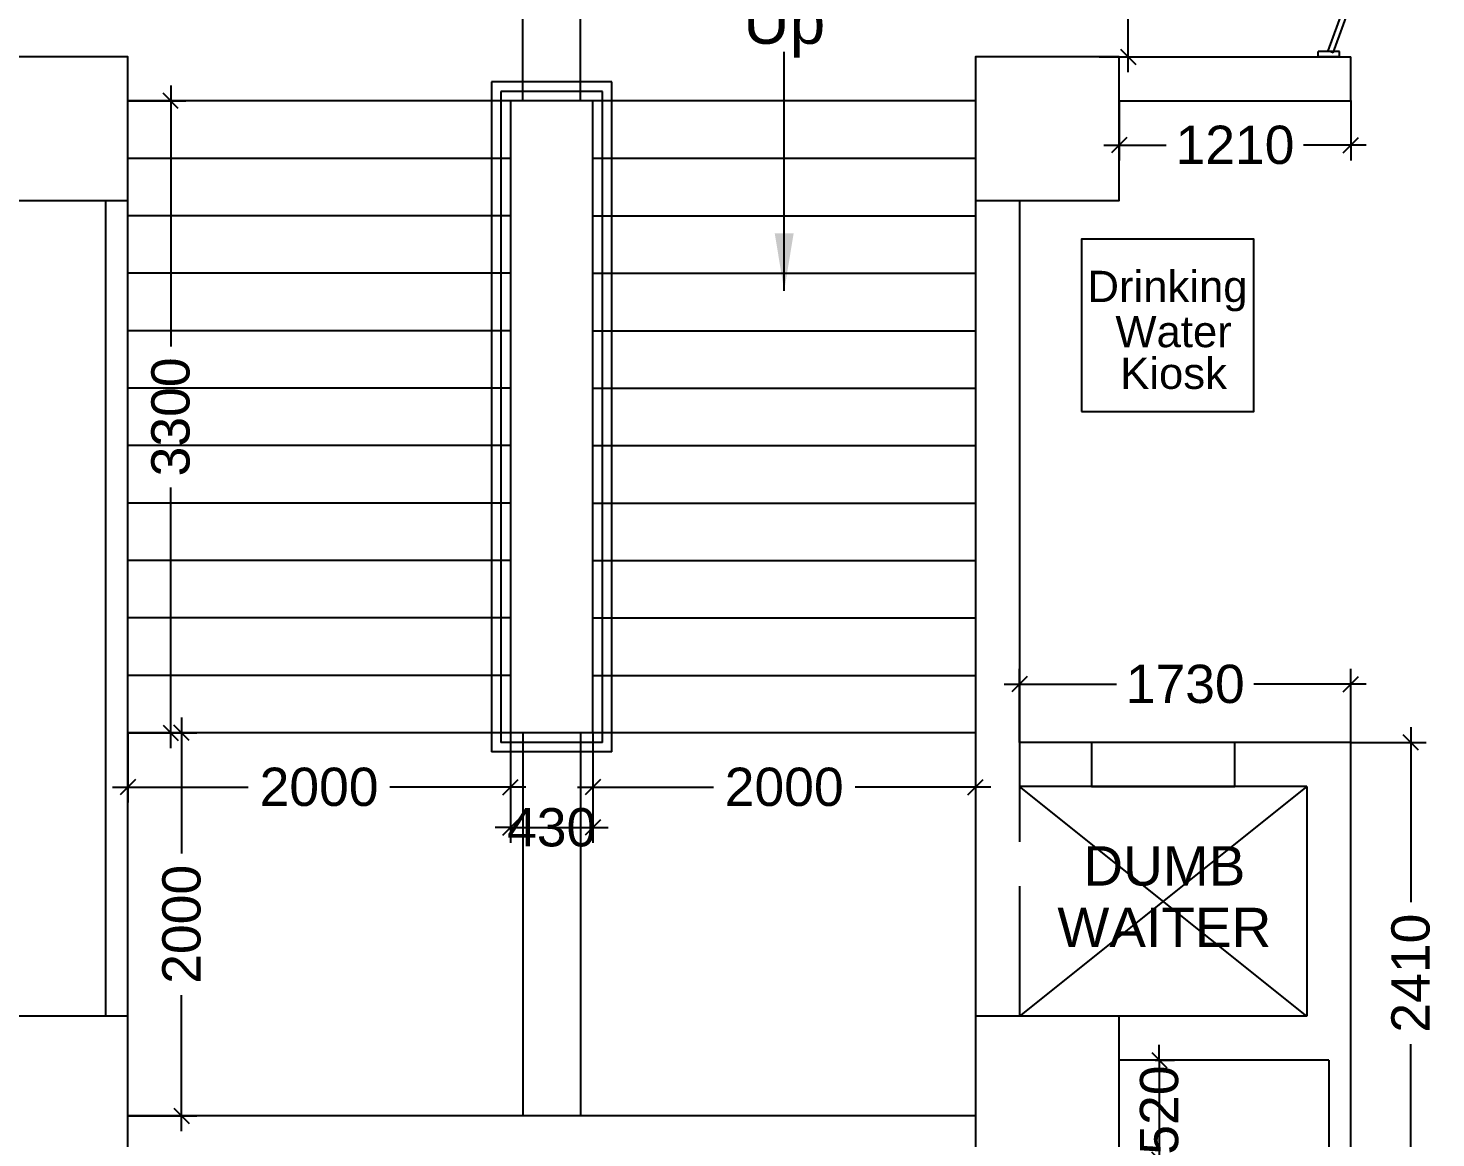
# Model space of a CAD drawing. Extents: x 7897917 to 8423973, y -6487334 to -6173396.
# Drawn here: x 7919004 to 7926358, y -6358970 to -6353175 of the extents above; entities that cross this region are included whole.
import ezdxf
from ezdxf.enums import TextEntityAlignment as Align

# ---------------------------------------------------------------- set-up
doc = ezdxf.new("R2010")
doc.units = 0
doc.header["$LTSCALE"] = 600
doc.header["$MEASUREMENT"] = 0
doc.header["$PDMODE"] = 35
doc.linetypes.add('DASHED', pattern=[0.75, 0.5, -0.25])
doc.layers.get('0').update_dxf_attribs({"linetype": 'CONTINUOUS'})
doc.layers.get('Defpoints').update_dxf_attribs({"linetype": 'CONTINUOUS'})
for name, color, linetype in [('DIM', 8, 'CONTINUOUS'), ('DOOR', 32, 'CONTINUOUS'), ('Duct', 8, 'CONTINUOUS'), ('Fire Door', 10, 'CONTINUOUS'), ('LA-column', 3, 'CONTINUOUS'), ('Railing', 21, 'CONTINUOUS'), ('Stairscase', 7, 'CONTINUOUS'), ('TEXT', 6, 'CONTINUOUS'), ('Walls', 7, 'CONTINUOUS'), ('Working Dim', 5, 'CONTINUOUS')]:
    doc.layers.add(name, color=color, linetype=linetype)
doc.styles.add('ari', font='arial.ttf')
doc.styles.add('ARIAL', font='arial.ttf')
doc.styles.get("Standard").update_dxf_attribs({"font": 'romans.shx'})
doc.dimstyles.new('int. dim', dxfattribs={"dimtxt": 450, "dimasz": 80, "dimexe": 80, "dimexo": 0, "dimgap": 70, "dimtad": 0, "dimdec": 0, "dimzin": 12, "dimdsep": 46, "dimtxsty": 'ari', "dimblk": 'OBLIQUE', "dimcen": 2, "dimdle": 80, "dimclrd": 256, "dimclre": 256, "dimclrt": 6, "dimadec": 0, "dimazin": 0, "dimtfac": 1, "dimtdec": 0, "dimtix": 1, "dimtmove": 2, "dimatfit": 3, "dimfxl": 1, "dimtolj": 1, "dimtzin": 0, "dimlwd": -1, "dimlwe": -1, "dimarcsym": 0})
doc.dimstyles.new('STANDARD$0', dxfattribs={"dimscale": 0, "dimtxt": 150, "dimasz": 125, "dimexe": 0.75, "dimexo": 1, "dimgap": 25, "dimtad": 1, "dimdec": 0, "dimdsep": 46, "dimtxsty": 'Standard', "dimblk1": 'DOT', "dimblk2": 'DOT', "dimsah": 1, "dimcen": 2.5, "dimclrd": 1, "dimclre": 1, "dimclrt": 3, "dimadec": 0, "dimazin": 0, "dimtfac": 1, "dimtdec": 0, "dimtmove": 0, "dimatfit": 3, "dimldrblk": 'DOT', "dimfxl": 1, "dimtolj": 1, "dimtzin": 0, "dimarcsym": 0})

# ---------------------------------------------------------------- blocks, each defined once
blk = doc.blocks.new('_Oblique')
at = {"color": 0, "linetype": 'ByBlock', "lineweight": -2}
blk.add_line((-0.5, -0.5), (0.5, 0.5), dxfattribs=at)
blk = doc.blocks.new('*D264')
at = {"layer": 'Defpoints', "color": 0, "transparency": 16777216}
for p in [(7916265.8, -6337015.4), (7919293.9, -6337015.4, 2.7), (7918773.9, -6373455.6, -1)]:
    blk.add_point(p, dxfattribs=at)
at = {"layer": 'DIM', "color": 8, "transparency": 16777216}
for p, q in [((7916265.8, -6336715.4), (7916265.8, -6353542.9)), ((7919293.9, -6337015.4), (7915965.8, -6337015.4)), ((7916265.8, -6373755.6), (7916265.8, -6356928.1)), ((7918773.9, -6373455.6), (7915965.8, -6373455.6))]:
    blk.add_line(p, q, dxfattribs=at)
at = {"layer": 'DIM', "color": 8, "transparency": 16777216, "xscale": 300, "yscale": 300, "zscale": 300}
for p, rotation in [((7916265.8, -6337015.4), 90), ((7916265.8, -6373455.6), 270)]:
    blk.add_blockref('_Oblique', p, dxfattribs=dict(at, rotation=rotation))
at = {"layer": 'DIM', "color": 7, "transparency": 16777216, "insert": (7916265.8, -6355235.5), "char_height": 750, "attachment_point": 5, "rotation": 90, "style": 'ari'}
blk.add_mtext('\\A1;36.44m', dxfattribs=at)
blk = doc.blocks.new('*D893')
at = {"layer": 'Defpoints', "color": 0, "transparency": 16777216}
for p in [(7921953.9, -6356855.5, -5.5), (7923953.9, -6356855.5, 1.4), (7923953.9, -6357138.7)]:
    blk.add_point(p, dxfattribs=at)
at = {"layer": 'Working Dim', "transparency": 16777216}
for p, q in [((7921953.9, -6356855.5), (7921953.9, -6357218.7)), ((7923953.9, -6356855.5), (7923953.9, -6357218.7)), ((7921873.9, -6357138.7), (7922583.9, -6357138.7)), ((7924033.9, -6357138.7), (7923323.9, -6357138.7))]:
    blk.add_line(p, q, dxfattribs=at)
at = {"layer": 'Working Dim', "transparency": 16777216, "xscale": 80, "yscale": 80, "zscale": 80, "rotation": 180}
blk.add_blockref('_Oblique', (7921953.9, -6357138.7), dxfattribs=at)
at = {"layer": 'Working Dim', "transparency": 16777216, "xscale": 80, "yscale": 80, "zscale": 80}
blk.add_blockref('_Oblique', (7923953.9, -6357138.7), dxfattribs=at)
at = {"layer": 'Working Dim', "color": 6, "transparency": 16777216, "insert": (7922953.9, -6357138.7), "char_height": 200, "attachment_point": 5, "style": 'ari'}
blk.add_mtext('\\A1;2000', dxfattribs=at)
blk = doc.blocks.new('*D894')
at = {"layer": 'Defpoints', "color": 0, "transparency": 16777216}
for p in [(7919523.9, -6356855.5, 1.4), (7921523.9, -6356855.5), (7921523.9, -6357138.7)]:
    blk.add_point(p, dxfattribs=at)
at = {"layer": 'Working Dim', "transparency": 16777216}
for p, q in [((7919523.9, -6356855.5), (7919523.9, -6357218.7)), ((7921523.9, -6356855.5), (7921523.9, -6357218.7)), ((7919443.9, -6357138.7), (7920153.9, -6357138.7)), ((7921603.9, -6357138.7), (7920893.9, -6357138.7))]:
    blk.add_line(p, q, dxfattribs=at)
at = {"layer": 'Working Dim', "transparency": 16777216, "xscale": 80, "yscale": 80, "zscale": 80, "rotation": 180}
blk.add_blockref('_Oblique', (7919523.9, -6357138.7), dxfattribs=at)
at = {"layer": 'Working Dim', "transparency": 16777216, "xscale": 80, "yscale": 80, "zscale": 80}
blk.add_blockref('_Oblique', (7921523.9, -6357138.7), dxfattribs=at)
at = {"layer": 'Working Dim', "color": 6, "transparency": 16777216, "insert": (7920523.9, -6357138.7), "char_height": 200, "attachment_point": 5, "style": 'ari'}
blk.add_mtext('\\A1;2000', dxfattribs=at)
blk = doc.blocks.new('*D895')
at = {"layer": 'Defpoints', "color": 0, "transparency": 16777216}
for p in [(7919523.9, -6353555.5, 2.1), (7919523.9, -6356855.5), (7919748.5, -6356855.5)]:
    blk.add_point(p, dxfattribs=at)
at = {"layer": 'Working Dim', "transparency": 16777216}
for p, q in [((7919748.5, -6353475.5), (7919748.5, -6354837.2)), ((7919523.9, -6353555.5), (7919828.5, -6353555.5)), ((7919748.5, -6356935.5), (7919748.5, -6355573.7)), ((7919523.9, -6356855.5), (7919828.5, -6356855.5))]:
    blk.add_line(p, q, dxfattribs=at)
at = {"layer": 'Working Dim', "transparency": 16777216, "xscale": 80, "yscale": 80, "zscale": 80}
for p, rotation in [((7919748.5, -6353555.5), 90), ((7919748.5, -6356855.5), 270)]:
    blk.add_blockref('_Oblique', p, dxfattribs=dict(at, rotation=rotation))
at = {"layer": 'Working Dim', "color": 6, "transparency": 16777216, "insert": (7919748.5, -6355205.5), "char_height": 200, "attachment_point": 5, "rotation": 90, "style": 'ari'}
blk.add_mtext('\\A1;3300', dxfattribs=at)
blk = doc.blocks.new('*D896')
at = {"layer": 'Defpoints', "color": 0, "transparency": 16777216}
for p in [(7919599.4, -6356855.5, 0.4), (7919523.9, -6358855.5, 5.1), (7919805.8, -6358855.5)]:
    blk.add_point(p, dxfattribs=at)
at = {"layer": 'Working Dim', "transparency": 16777216}
for p, q in [((7919805.8, -6356775.5), (7919805.8, -6357485.5)), ((7919599.4, -6356855.5), (7919885.8, -6356855.5)), ((7919805.8, -6358935.5), (7919805.8, -6358225.5)), ((7919523.9, -6358855.5), (7919885.8, -6358855.5))]:
    blk.add_line(p, q, dxfattribs=at)
at = {"layer": 'Working Dim', "transparency": 16777216, "xscale": 80, "yscale": 80, "zscale": 80}
for p, rotation in [((7919805.8, -6356855.5), 90), ((7919805.8, -6358855.5), 270)]:
    blk.add_blockref('_Oblique', p, dxfattribs=dict(at, rotation=rotation))
at = {"layer": 'Working Dim', "color": 6, "transparency": 16777216, "insert": (7919805.8, -6357855.5), "char_height": 200, "attachment_point": 5, "rotation": 90, "style": 'ari'}
blk.add_mtext('\\A1;2000', dxfattribs=at)
blk = doc.blocks.new('A$C15456D16')
at = {"layer": 'Fire Door'}
for p, q in [((969.1, -3.6), (55.6, 329)), ((969.1, -3.6), (55.6, 329)), ((969.2, -3.6), (55.6, 329)), ((978.6, 22.6), (65.1, 355.1)), ((978.6, 22.6), (65.1, 355.1)), ((978.7, 22.6), (65.1, 355.1)), ((247.8, 288.6), (238.3, 262.5)), ((247.8, 288.6), (238.3, 262.5)), ((247.8, 288.6), (238.3, 262.5)), ((791.2, 76), (243, 275.5)), ((791.2, 76), (243, 275.5)), ((791.2, 76), (243, 275.5)), ((795.9, 89.1), (786.4, 63)), ((795.9, 89.1), (786.4, 63)), ((795.9, 89.1), (786.4, 63)), ((-1000, 55.6), (-972.2, 55.6)), ((-1000, -55.6), (-1000, 55.6)), ((-1000, 55.6), (-972.2, 55.6)), ((-1000, -55.6), (-1000, 55.6)), ((-1000, 55.6), (-972.2, 55.6)), ((-1000, -55.6), (-1000, 55.6)), ((-978.6, -22.6), (-969.1, 3.6)), ((-978.6, -22.6), (-969.1, 3.6)), ((-978.6, -22.6), (-969.1, 3.6)), ((-972.2, -55.6), (-972.2, 55.6)), ((-972.2, -55.6), (-972.2, 55.6)), ((-972.2, -55.6), (-972.2, 55.6)), ((-969.1, 3.6), (-55.6, -329)), ((-969.1, 3.6), (-55.6, -329)), ((-969.1, 3.6), (-55.5, -329)), ((978.6, 22.6), (969.1, -3.6)), ((978.6, 22.6), (969.1, -3.6)), ((978.7, 22.6), (969.2, -3.6)), ((1000, 55.6), (972.2, 55.6)), ((972.2, -55.6), (972.2, 55.6)), ((1000, 55.6), (972.2, 55.6)), ((972.2, -55.6), (972.2, 55.6)), ((1000, 55.6), (972.2, 55.6)), ((972.2, -55.6), (972.2, 55.6)), ((1000, -55.6), (1000, 55.6)), ((1000, -55.6), (1000, 55.6)), ((1000, -55.6), (1000, 55.6)), ((-1000, -55.6), (-972.2, -55.6)), ((-1000, -55.6), (-972.2, -55.6)), ((-1000, -55.6), (-972.2, -55.6)), ((-978.6, -22.6), (-65.1, -355.1)), ((-978.6, -22.6), (-65.1, -355.1)), ((-978.6, -22.6), (-65, -355.1)), ((-795.9, -89.1), (-786.4, -63)), ((-795.9, -89.1), (-786.4, -63)), ((-795.9, -89.1), (-786.4, -63)), ((1000, -55.6), (972.2, -55.6)), ((1000, -55.6), (972.2, -55.6)), ((1000, -55.6), (972.2, -55.6)), ((-791.2, -76), (-243, -275.5)), ((-791.2, -76), (-243, -275.5)), ((-791.2, -76), (-243, -275.5)), ((-238.3, -262.5), (-247.8, -288.6)), ((-238.3, -262.5), (-247.8, -288.6)), ((-238.3, -262.5), (-247.8, -288.6))]:
    blk.add_line(p, q, dxfattribs=at)
at = {"layer": 'Fire Door', "extrusion": (0, 0, -1)}
for centre, major_axis, start_param, end_param in [((-1000, 0), (-1000, 0.1), 2.617886, 3.665084), ((-1000, 0), (-1000, 0.1), 2.617886, 3.665084), ((-1000, 0), (-1000, 0.1), 2.617886, 3.665084), ((1000, 0), (1000, 0.1), 2.618102, 3.665299), ((1000, 0), (1000, 0.1), 2.618102, 3.665299), ((1000, 0), (1000, 0.1), 2.618102, 3.665299)]:
    blk.add_ellipse(centre, major_axis=major_axis, ratio=1, start_param=start_param, end_param=end_param, dxfattribs=at)
blk = doc.blocks.new('*D1127')
at = {"layer": 'Defpoints', "color": 0, "transparency": 16777216}
for p in [(7924703.9, -6353552.3, 2.1), (7925914.1, -6353552.3, 2.1), (7925914.1, -6353785.9)]:
    blk.add_point(p, dxfattribs=at)
at = {"layer": 'Working Dim', "transparency": 16777216}
for p, q in [((7924703.9, -6353552.3), (7924703.9, -6353865.9)), ((7925914.1, -6353552.3), (7925914.1, -6353865.9)), ((7924623.9, -6353785.9), (7924950.1, -6353785.9)), ((7925994.1, -6353785.9), (7925667.9, -6353785.9))]:
    blk.add_line(p, q, dxfattribs=at)
at = {"layer": 'Working Dim', "transparency": 16777216, "xscale": 80, "yscale": 80, "zscale": 80, "rotation": 180}
blk.add_blockref('_Oblique', (7924703.9, -6353785.9), dxfattribs=at)
at = {"layer": 'Working Dim', "transparency": 16777216, "xscale": 80, "yscale": 80, "zscale": 80}
blk.add_blockref('_Oblique', (7925914.1, -6353785.9), dxfattribs=at)
at = {"layer": 'Working Dim', "color": 6, "transparency": 16777216, "insert": (7925309, -6353785.9), "char_height": 200, "attachment_point": 5, "style": 'ari'}
blk.add_mtext('\\A1;1210', dxfattribs=at)
blk = doc.blocks.new('*D1130')
at = {"layer": 'Defpoints', "color": 0, "transparency": 16777216}
for p in [(7924598.8, -6351155.5), (7924750.2, -6351155.5), (7924598.8, -6353325.5, 2.1)]:
    blk.add_point(p, dxfattribs=at)
at = {"layer": 'Working Dim', "transparency": 16777216}
for p, q in [((7924750.2, -6351075.5), (7924750.2, -6351870.5)), ((7924598.8, -6351155.5), (7924830.2, -6351155.5)), ((7924750.2, -6353405.5), (7924750.2, -6352610.5)), ((7924598.8, -6353325.5), (7924830.2, -6353325.5))]:
    blk.add_line(p, q, dxfattribs=at)
at = {"layer": 'Working Dim', "transparency": 16777216, "xscale": 80, "yscale": 80, "zscale": 80}
for p, rotation in [((7924750.2, -6351155.5), 90), ((7924750.2, -6353325.5), 270)]:
    blk.add_blockref('_Oblique', p, dxfattribs=dict(at, rotation=rotation))
at = {"layer": 'Working Dim', "color": 6, "transparency": 16777216, "insert": (7924750.2, -6352240.5), "char_height": 200, "attachment_point": 5, "rotation": 90, "style": 'ari'}
blk.add_mtext('\\A1;2170', dxfattribs=at)
blk = doc.blocks.new('*D1135')
at = {"layer": 'Defpoints', "color": 0, "transparency": 16777216}
for p in [(7925914, -6356601.1), (7924183.9, -6356905.5), (7925914, -6356905.5)]:
    blk.add_point(p, dxfattribs=at)
at = {"layer": 'Working Dim', "transparency": 16777216}
for p, q in [((7924183.9, -6356905.5), (7924183.9, -6356521.1)), ((7925914, -6356905.5), (7925914, -6356521.1)), ((7924103.9, -6356601.1), (7924690.1, -6356601.1)), ((7925994, -6356601.1), (7925407.9, -6356601.1))]:
    blk.add_line(p, q, dxfattribs=at)
at = {"layer": 'Working Dim', "transparency": 16777216, "xscale": 80, "yscale": 80, "zscale": 80, "rotation": 180}
blk.add_blockref('_Oblique', (7924183.9, -6356601.1), dxfattribs=at)
at = {"layer": 'Working Dim', "transparency": 16777216, "xscale": 80, "yscale": 80, "zscale": 80}
blk.add_blockref('_Oblique', (7925914, -6356601.1), dxfattribs=at)
at = {"layer": 'Working Dim', "color": 6, "transparency": 16777216, "insert": (7925049, -6356601.1), "char_height": 200, "attachment_point": 5, "style": 'ari'}
blk.add_mtext('\\A1;1730', dxfattribs=at)
blk = doc.blocks.new('*D1138')
at = {"layer": 'Defpoints', "color": 0, "transparency": 16777216}
for p in [(7925914, -6356905.5), (7926227.2, -6356905.5), (7925914, -6359315.5)]:
    blk.add_point(p, dxfattribs=at)
at = {"layer": 'Working Dim', "transparency": 16777216}
for p, q in [((7926227.2, -6356825.5), (7926227.2, -6357740.5)), ((7925914, -6356905.5), (7926307.2, -6356905.5)), ((7926227.2, -6359395.5), (7926227.2, -6358480.5)), ((7925914, -6359315.5), (7926307.2, -6359315.5))]:
    blk.add_line(p, q, dxfattribs=at)
at = {"layer": 'Working Dim', "transparency": 16777216, "xscale": 80, "yscale": 80, "zscale": 80}
for p, rotation in [((7926227.2, -6356905.5), 90), ((7926227.2, -6359315.5), 270)]:
    blk.add_blockref('_Oblique', p, dxfattribs=dict(at, rotation=rotation))
at = {"layer": 'Working Dim', "color": 6, "transparency": 16777216, "insert": (7926227.2, -6358110.5), "char_height": 200, "attachment_point": 5, "rotation": 90, "style": 'ari'}
blk.add_mtext('\\A1;2410', dxfattribs=at)
blk = doc.blocks.new('*D1187')
at = {"layer": 'Defpoints', "color": 0, "transparency": 16777216}
for p in [(7924892.1, -6358565.5), (7924892.1, -6359085.5), (7924913.8, -6359085.5)]:
    blk.add_point(p, dxfattribs=at)
at = {"layer": 'Working Dim', "transparency": 16777216}
for p, q in [((7924913.8, -6358565.5), (7924913.8, -6358485.5)), ((7924892.1, -6358565.5), (7924993.8, -6358565.5)), ((7924913.8, -6358565.5), (7924913.8, -6359085.5)), ((7924892.1, -6359085.5), (7924993.8, -6359085.5)), ((7924913.8, -6359085.5), (7924913.8, -6359165.5))]:
    blk.add_line(p, q, dxfattribs=at)
at = {"layer": 'Working Dim', "transparency": 16777216, "xscale": 80, "yscale": 80, "zscale": 80}
for p, rotation in [((7924913.8, -6358565.5), 270), ((7924913.8, -6359085.5), 90)]:
    blk.add_blockref('_Oblique', p, dxfattribs=dict(at, rotation=rotation))
at = {"layer": 'Working Dim', "color": 6, "transparency": 16777216, "insert": (7924913.8, -6358825.5), "char_height": 200, "attachment_point": 5, "rotation": 90, "style": 'ari'}
blk.add_mtext('\\A1;520', dxfattribs=at)
blk = doc.blocks.new('*D2504')
at = {"layer": 'Defpoints', "color": 0, "transparency": 16777216}
for p in [(7921523.9, -6356855.5, 5.1), (7921953.9, -6356855.5, -0.3), (7921953.9, -6357350)]:
    blk.add_point(p, dxfattribs=at)
at = {"layer": 'Working Dim', "transparency": 16777216}
for p, q in [((7921523.9, -6356855.5), (7921523.9, -6357430)), ((7921953.9, -6356855.5), (7921953.9, -6357430)), ((7921523.9, -6357350), (7921443.9, -6357350)), ((7921523.9, -6357350), (7921953.9, -6357350)), ((7921953.9, -6357350), (7922033.9, -6357350))]:
    blk.add_line(p, q, dxfattribs=at)
at = {"layer": 'Working Dim', "transparency": 16777216, "xscale": 80, "yscale": 80, "zscale": 80}
blk.add_blockref('_Oblique', (7921523.9, -6357350), dxfattribs=at)
at = {"layer": 'Working Dim', "transparency": 16777216, "xscale": 80, "yscale": 80, "zscale": 80, "rotation": 180}
blk.add_blockref('_Oblique', (7921953.9, -6357350), dxfattribs=at)
at = {"layer": 'Working Dim', "color": 6, "transparency": 16777216, "insert": (7921738.9, -6357350), "char_height": 200, "attachment_point": 5, "style": 'ari'}
blk.add_mtext('\\A1;430', dxfattribs=at)

msp = doc.modelspace()

# ---------------------------------------------------------------- linework, layer by layer
at = {"layer": 'DOOR', "linetype": 'Continuous'}
msp.add_lwpolyline([(7925308.976, -6356905.476), (7924558.976, -6356905.476), (7924558.976, -6357135.476), (7925308.976, -6357135.476)], close=True, dxfattribs=at)
at = {"layer": 'Duct', "color": 8, "linetype": 'DASHED', "ltscale": 500}
for p, q in [((7925684.045, -6358335.476), (7924184.045, -6357135.476)), ((7925684.045, -6357135.476), (7924184.045, -6358335.476))]:
    msp.add_line(p, q, dxfattribs=at)
at = {"layer": 'LA-column', "color": 2}
for points in [[(7918773.907, -6354075.455), (7919523.907, -6354075.455), (7919523.907, -6353325.455), (7918773.907, -6353325.455)], [(7918773.907, -6359085.366), (7919523.907, -6359085.366), (7919523.907, -6358335.366), (7918773.907, -6358335.366)]]:
    msp.add_lwpolyline(points, close=True, dxfattribs=at)
at = {"layer": 'LA-column', "color": 2, "elevation": 2.092}
for points in [[(7923953.907, -6354075.464), (7924703.907, -6354075.464), (7924703.907, -6353325.464), (7923953.907, -6353325.464)], [(7923953.907, -6359085.366), (7924703.907, -6359085.366), (7924703.907, -6358335.366), (7923953.907, -6358335.366)]]:
    msp.add_lwpolyline(points, close=True, dxfattribs=at)
at = {"layer": 'Railing', "linetype": 'Continuous'}
for p, q in [((7922053.907, -6353455.464), (7921423.907, -6353455.464)), ((7921423.907, -6353455.464, -0.344), (7921423.907, -6356955.476, 0.005)), ((7922053.907, -6356955.476, 0.011), (7922053.907, -6353455.464, -0.354)), ((7922003.907, -6353505.464), (7921473.907, -6353505.464)), ((7921473.907, -6353505.464, -0.348), (7921473.907, -6356905.476)), ((7922003.907, -6356905.476, 0.006), (7922003.907, -6353505.464, -0.348)), ((7919408.907, -6358335.425), (7919408.907, -6354075.455)), ((7919523.907, -6358335.425), (7919523.907, -6354075.455))]:
    msp.add_line(p, q, dxfattribs=at)
msp.add_lwpolyline([(7924506.793, -6355177.665), (7925406.793, -6355177.665), (7925406.793, -6354277.665), (7924506.793, -6354277.665)], close=True, dxfattribs=at)
for points in [[(7922003.907, -6356905.476), (7921473.907, -6356905.476)], [(7922053.907, -6356955.476), (7921423.907, -6356955.476)]]:
    msp.add_lwpolyline(points, dxfattribs=at)
at = {"layer": 'Stairscase', "color": 7, "linetype": 'Continuous'}
for p, q in [((7921588.907, -6353555.464, 5.142), (7921588.907, -6351155.476, 5.142)), ((7921888.907, -6353555.464, 5.142), (7921888.907, -6351155.476, 5.142)), ((7921523.907, -6353555.464, -0.348), (7919523.907, -6353555.464, -0.348)), ((7921953.907, -6353555.464, 7.223), (7921523.907, -6353555.464, 7.223)), ((7921523.907, -6353555.464, -0.348), (7921523.907, -6356855.476, 5.131)), ((7923953.907, -6353555.464, 7.223), (7921953.907, -6353555.464, 7.223)), ((7921523.907, -6353855.464, -0.348), (7919523.907, -6353855.464, -0.348)), ((7923953.907, -6353855.464, 7.223), (7921953.907, -6353855.464, 7.223)), ((7921523.907, -6354155.464, -0.348), (7919523.907, -6354155.464, -0.348)), ((7921953.907, -6354155.464, 7.223), (7923953.907, -6354155.464, 7.223)), ((7921523.907, -6354455.464, -0.348), (7919523.907, -6354455.464, -0.348)), ((7921953.907, -6354455.464, 7.223), (7923953.907, -6354455.464, 7.223)), ((7921523.907, -6354755.464, -0.348), (7919523.907, -6354755.464, -0.348)), ((7921953.907, -6354755.464, 7.223), (7923953.907, -6354755.464, 7.223)), ((7921523.907, -6355055.464, -0.348), (7919523.907, -6355055.464, -0.348)), ((7921953.907, -6355055.464, 7.223), (7923953.907, -6355055.464, 7.223)), ((7921523.907, -6355355.464, -0.348), (7919523.907, -6355355.464, -0.348)), ((7921953.907, -6355355.464, 7.223), (7923953.907, -6355355.464, 7.223)), ((7921523.907, -6355655.464, -0.348), (7919523.907, -6355655.464, -0.348)), ((7921953.907, -6355655.464, 7.223), (7923953.907, -6355655.464, 7.223)), ((7921523.907, -6355955.464, -0.348), (7919523.907, -6355955.464, -0.348)), ((7921953.907, -6355955.464, 7.223), (7923953.907, -6355955.464, 7.223)), ((7921523.907, -6356255.464, -0.348), (7919523.907, -6356255.464, -0.348)), ((7921953.907, -6356255.464, 7.223), (7923953.907, -6356255.464, 7.223)), ((7921523.907, -6356555.464, -0.348), (7919523.907, -6356555.464, -0.348)), ((7921953.907, -6356555.464, 7.223), (7923953.907, -6356555.464, 7.223)), ((7921523.907, -6356855.476, 5.131), (7919523.907, -6356855.476, 5.131)), ((7921953.907, -6356855.476, 5.131), (7921523.907, -6356855.476, 5.131)), ((7921953.907, -6356855.476, 5.131), (7921523.907, -6356855.476, 5.131)), ((7921588.907, -6356855.476, 5.131), (7921588.907, -6358855.476, 5.131)), ((7921888.907, -6356855.476, 5.131), (7921888.907, -6358855.476, 5.131)), ((7923953.907, -6356855.476, 5.131), (7921953.907, -6356855.476, 5.131))]:
    msp.add_line(p, q, dxfattribs=at)
at = {"layer": 'Stairscase', "color": 7, "linetype": 'Continuous', "elevation": -0.348}
msp.add_lwpolyline([(7921953.907, -6356855.476), (7921953.907, -6353555.464)], dxfattribs=at)
at = {"layer": 'Walls', "linetype": 'Continuous'}
for p, q in [((7924703.907, -6353325.464, 2.092), (7925914.131, -6353325.466, 2.092)), ((7925914.131, -6353555.466, 2.092), (7925914.131, -6353325.466, 2.092)), ((7924703.907, -6353555.464, 2.092), (7925914.141, -6353555.466, 2.092))]:
    msp.add_line(p, q, dxfattribs=at)
at = {"layer": 'Walls'}
for p, q in [((7923953.907, -6354075.464), (7923953.907, -6358335.476)), ((7924183.907, -6354075.464), (7924183.907, -6357425.476)), ((7925914.046, -6356905.476), (7924183.907, -6356905.476)), ((7925914.041, -6359315.476), (7925914.047, -6356905.476)), ((7925684.045, -6357135.476), (7924183.907, -6357135.476)), ((7925684.045, -6357135.476), (7925684.045, -6358335.476)), ((7924183.907, -6357655.476), (7924183.907, -6358335.476)), ((7925684.045, -6358335.476), (7924703.907, -6358335.476)), ((7925799.044, -6358565.476), (7924703.907, -6358565.476)), ((7925799.044, -6358565.476), (7925799.044, -6359315.476)), ((7923953.907, -6358855.476), (7919523.907, -6358855.476))]:
    msp.add_line(p, q, dxfattribs=at)

# ---------------------------------------------------------------- block references
at = {"layer": 'Fire Door', "color": 3, "lineweight": 0, "rotation": 90}
msp.add_blockref('A$C15456D16', (7925799.132, -6352325.455, 2.092), dxfattribs=at)

# ---------------------------------------------------------------- texts
at = {"layer": 'Stairscase', "color": 7, "linetype": 'Continuous', "style": 'ARIAL'}
msp.add_text('Up', height=240, dxfattribs=at).set_placement((7922954.122, -6353257.141, -0.348), align=Align.CENTER)
at = {"layer": 'TEXT', "color": 7, "style": 'ARIAL'}
for s, p in [('Drinking ', (7924988.218, -6354605.693)), ('Water', (7924988.218, -6354841.356)), ('Kiosk', (7924988.218, -6355059.22))]:
    msp.add_text(s, height=163.2, dxfattribs=at).set_placement(p, align=Align.CENTER)
at = {"layer": 'TEXT', "color": 10, "style": 'ARIAL'}
for s, p in [('DUMB', (7924940.106, -6357653.129)), ('WAITER', (7924940.106, -6357974.645))]:
    msp.add_text(s, height=205.77, dxfattribs=at).set_placement(p, align=Align.CENTER)

# ---------------------------------------------------------------- dimensions: what is measured, and where the dimension line sits
at = {"layer": 'DIM'}
dim = msp.add_linear_dim(base=(7916265.787, -6337015.366, 1.031), p1=(7918773.907, -6373455.581), p2=(7919293.907, -6337015.366, 3.78), angle=270, dimstyle='STANDARD$0', override={"dimscale": 1, "dimtxt": 750, "dimasz": 300, "dimexe": 300, "dimexo": 0, "dimgap": 1, "dimtad": 0, "dimdec": 2, "dimlfac": 0.001, "dimzin": 0, "dimpost": 'm', "dimtxsty": 'ari', "dimblk1": 'Oblique', "dimblk2": 'Oblique', "dimcen": 0, "dimdle": 300, "dimclrd": 8, "dimclre": 8, "dimclrt": 7, "dimadec": 2, "dimtdec": 2, "dimtmove": 2, "dimfxl": 0.75, "dimfrac": 1, "dimlwd": 65535, "dimlwe": 65535}, dxfattribs=at)
dim.commit()
dim.dimension.update_dxf_attribs({"geometry": '*D264', "text_midpoint": (7916265.787, -6355235.473, 1.031)})
at = {"layer": 'Working Dim'}
for base, p1, p2, override, picture, middle in [((7924750.247, -6351155.476, 2.092), (7924598.815, -6353325.464, 4.183), (7924598.815, -6351155.476, 2.092), {"dimtxt": 200, "dimarcsym": 1}, '*D1130', (7924750.247, -6352240.47, 2.092)), ((7919748.468, -6356855.476, 5.131), (7919523.907, -6353555.464, 7.223), (7919523.907, -6356855.476, 5.131), {"dimtxt": 200}, '*D895', (7919748.468, -6355205.47, 5.131)), ((7919805.764, -6358855.467, 5.131), (7919599.419, -6356855.476, 5.489), (7919523.903, -6358855.467, 10.262), {"dimtxt": 200}, '*D896', (7919805.764, -6357855.471, 5.131)), ((7926227.245, -6356905.476), (7925914.042, -6359315.476), (7925914.047, -6356905.476), {"dimtxt": 200, "dimarcsym": 1}, '*D1138', (7926227.245, -6358110.476)), ((7924913.838, -6359085.476), (7924892.062, -6358565.476), (7924892.062, -6359085.476), {"dimtxt": 200, "dimarcsym": 1}, '*D1187', (7924913.838, -6358825.476))]:
    dim = msp.add_linear_dim(base=base, p1=p1, p2=p2, angle=90, dimstyle='int. dim', override=override, dxfattribs=at)
    dim.commit()
    dim.dimension.update_dxf_attribs({"geometry": picture, "text_midpoint": middle})
for base, p1, p2, override, picture, middle in [((7925914.131, -6353785.899), (7924703.907, -6353552.346, 2.092), (7925914.131, -6353552.347, 2.092), {"dimtxt": 200, "dimarcsym": 1}, '*D1127', (7925309.019, -6353785.899)), ((7925914.046, -6356601.134), (7924183.907, -6356905.476), (7925914.046, -6356905.476), {"dimtxt": 200, "dimarcsym": 1}, '*D1135', (7925048.976, -6356601.134)), ((7921523.907, -6357138.741, 5.131), (7919523.907, -6356855.476, 6.562), (7921523.907, -6356855.476, 5.131), {"dimtxt": 200}, '*D894', (7920523.907, -6357138.741, 5.131)), ((7921953.907, -6357349.984), (7921523.907, -6356855.476, 5.131), (7921953.907, -6356855.476, -0.348), {"dimtxt": 200}, '*D2504', (7921738.907, -6357349.984)), ((7923953.907, -6357138.741, 5.131), (7921953.907, -6356855.476, -0.348), (7923953.907, -6356855.476, 6.562), {"dimtxt": 200}, '*D893', (7922953.907, -6357138.741, 5.131))]:
    dim = msp.add_linear_dim(base=base, p1=p1, p2=p2, dimstyle='int. dim', override=override, dxfattribs=at)
    dim.commit()
    dim.dimension.update_dxf_attribs({"geometry": picture, "text_midpoint": middle})

# ---------------------------------------------------------------- leaders
at = {"layer": 'Stairscase', "color": 7, "linetype": 'Continuous'}
msp.add_leader([(7922953.907, -6354547.215, -0.348), (7922953.907, -6353298.339, -0.348)], dimstyle='int. dim', override={"dimasz": 300, "dimgap": 70, "dimtad": 0, "dimclrd": 256}, dxfattribs=at)

doc.saveas('drawing.dxf')
